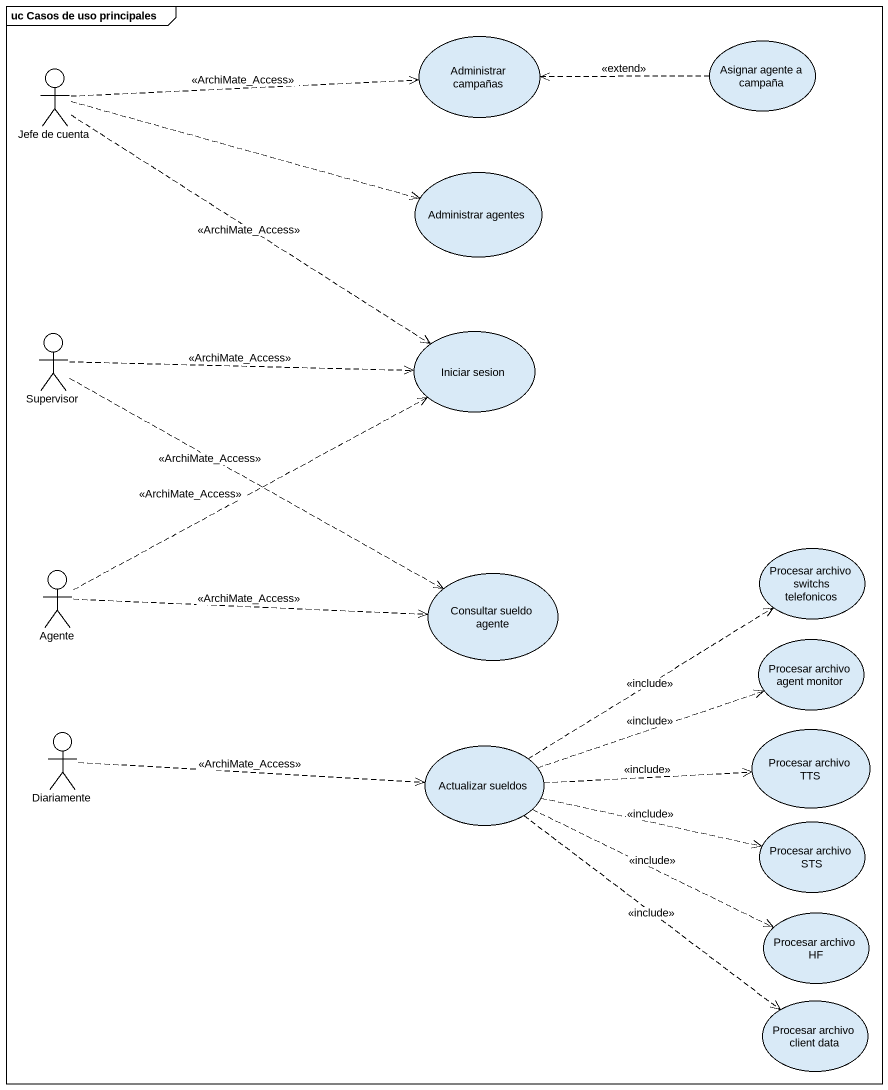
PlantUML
@startuml
mainframe uc Casos de uso principales
usecase "Administrar campañas" as Administrar_campañas
usecase "Asignar agente a campaña" as Asignar_agente_a_campaña
actor "Jefe de cuenta" as Jefe_de_cuenta
usecase "Administrar agentes" as Administrar_agentes
actor Supervisor
usecase "Iniciar sesion" as Iniciar_sesion
usecase "Procesar archivo switchs telefonicos" as Procesar_archivo_switchs
actor Agente
usecase "Consultar sueldo agente" as Consultar_sueldo_agente
usecase "Procesar archivo agent monitor" as Procesar_archivo_agent
usecase "Procesar archivo TTS" as Procesar_archivo_TTS
actor Diariamente
usecase "Actualizar sueldos" as Actualizar_sueldos
usecase "Procesar archivo STS" as Procesar_archivo_STS
usecase "Procesar archivo HF" as Procesar_archivo_HF
usecase "Procesar archivo client data" as Procesar_archivo_client_data
Asignar_agente_a_campaña .left.> Administrar_campañas : <<extend>>
Jefe_de_cuenta .right.> Administrar_campañas : <<ArchiMate_Access>>
Jefe_de_cuenta .right.> Administrar_agentes
Jefe_de_cuenta ..> Iniciar_sesion : <<ArchiMate_Access>>
Supervisor .right.> Iniciar_sesion : <<ArchiMate_Access>>
Supervisor .right.> Consultar_sueldo_agente : <<ArchiMate_Access>>
Agente .right.> Iniciar_sesion : <<ArchiMate_Access>>
Agente .right.> Consultar_sueldo_agente : <<ArchiMate_Access>>
Diariamente .right.> Actualizar_sueldos : <<ArchiMate_Access>>
Actualizar_sueldos .up.> Procesar_archivo_switchs : <<include>>
Actualizar_sueldos .right.> Procesar_archivo_agent : <<include>>
Actualizar_sueldos .right.> Procesar_archivo_TTS : <<include>>
Actualizar_sueldos .right.> Procesar_archivo_STS : <<include>>
Actualizar_sueldos .right.> Procesar_archivo_HF : <<include>>
Actualizar_sueldos ..> Procesar_archivo_client_data : <<include>>
@enduml
